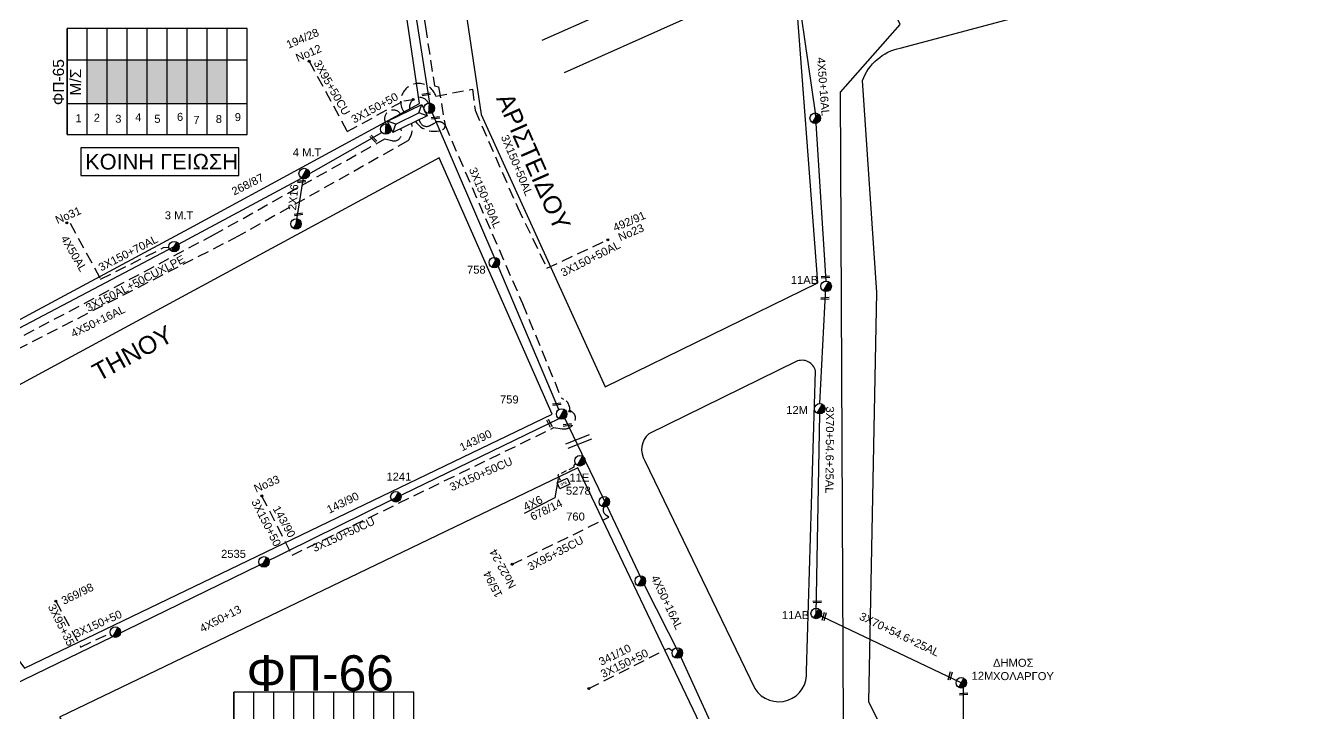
# Model space of a CAD drawing. Header units: millimetres. Extents: x 839 to 3144, y 747 to 1790.
# Drawn here: x 1057.7 to 1348.4, y 958.3 to 1113 of the extents above; entities that cross this region are included whole.
import ezdxf
from ezdxf.enums import TextEntityAlignment as Align

# ---------------------------------------------------------------- set-up
doc = ezdxf.new("R2010")
doc.units = ezdxf.units.MM
doc.linetypes.add('DASHED', pattern=[19.05, 12.7, -6.35])
for name, color, linetype in [('Pillar OTE', 7, 'Continuous'), ('Ασφαλειοκιβώτια Χ.Τ 9 αναχωρήσεων', 7, 'Continuous'), ('Γέφυρες Εναερίου Δικτύου', 7, 'DASHED'), ('Γυμνά εναέρια ΧΤ και ΦΟΠ (3Φ)   4x50+16AL', 7, 'Continuous'), ('Επιγραφές - Σχήματα', 7, 'Continuous'), ('Καλώδια ΧΤ   3x150+50AL', 7, 'DASHED'), ('Καλώδια ΧΤ   3x150+50ALXLPE', 7, 'DASHED'), ('Καλώδια ΧΤ   3x150+50CU', 7, 'DASHED'), ('Καλώδια ΧΤ   3x150+70AL', 7, 'DASHED'), ('Καλώδια ΧΤ   3x150AL+50CU', 7, 'DASHED'), ('Καλώδια ΧΤ   3x95+35CU', 7, 'DASHED'), ('Καλώδια ΧΤ   3x95+50CU', 7, 'DASHED'), ('Καλώδια ΧΤ   4x16AL', 7, 'DASHED'), ('Καλώδια ΧΤ   4x50+13-5', 7, 'Continuous'), ('Καλώδια ΧΤ   4x50AL', 7, 'DASHED'), ('Μηχανική τομή', 7, 'Continuous'), ('Στύλος ΦΜ', 7, 'Continuous'), ('Στύλος ΦΜ @ 1', 7, 'Continuous'), ('Συνδέσεις', 7, 'Continuous'), ('Συνεστραμμένα ΧΤ   3x70+54.6+25AL', 7, 'SYN_LINE'), ('Τομή', 7, 'Continuous'), ('Υποσταθμός εναέριος 2 στύλων', 7, 'Continuous'), ('Υποσταθμός πόλεως', 7, 'Continuous'), ('Υπόβαθρο ΔΕΗ', 7, 'Continuous'), ('Υπόγεια καλώδια Παροχών ΧΤ   4x6', 7, 'DASHED')]:
    doc.layers.add(name, color=color, linetype=linetype)
doc.styles.get("Standard").update_dxf_attribs({"font": 'ARIAL.TTF'})
doc.linetypes.add('SYN_LINE', pattern='A,0.5,-0.0001,["/\\/\\/\\/",Standard,S=0.1,R=0,X=0,Y=-0.05],-0.25', length=0.7501)
doc.dimstyles.new('ISO-25', dxfattribs={"dimtxt": 2.5, "dimasz": 2.5, "dimexe": 1.25, "dimexo": 0.625, "dimtad": 1, "dimtxsty": 'Standard', "dimcen": 2.5, "dimadec": 0, "dimazin": 0, "dimtfac": 1, "dimtmove": 0, "dimatfit": 3, "dimfxl": 1, "dimarcsym": 0})

# ---------------------------------------------------------------- blocks, each defined once
blk = doc.blocks.new('ΑΣΦΑΛΕΙΟΚΙΒΩΤΙΟ ΥΠΟΣΤΑΘΜΟΥ 9 ΑΝΑΧΩΡΗΣΕΩΝ')
at = {"layer": 'Ασφαλειοκιβώτια Χ.Τ 9 αναχωρήσεων', "ltscale": 40}
for p, q in [((-23.8, 40.36), (24.02, 40.36)), ((-9.72, 40.36), (-9.72, -40.64)), ((9.94, 40.36), (9.94, -40.64)), ((-23.8, 31.36), (24.02, 31.36)), ((-23.8, 22.36), (24.02, 22.36)), ((-23.8, 13.36), (24.02, 13.36)), ((-23.8, 4.36), (24.02, 4.36)), ((-23.8, -4.64), (24.02, -4.64)), ((-23.8, -13.64), (24.02, -13.64)), ((-23.8, -22.64), (24.02, -22.64)), ((-23.8, -31.64), (24.02, -31.64))]:
    blk.add_line(p, q, dxfattribs=at)
at = {"layer": 'Ασφαλειοκιβώτια Χ.Τ 9 αναχωρήσεων'}
blk.add_lwpolyline([(-23.8, -40.64), (24.02, -40.64), (24.02, 40.36), (-23.8, 40.36)], close=True, dxfattribs=at)
for s, p in [('1', (-18.19, 36.66)), ('2', (-17.99, 28.44)), ('3', (-18.43, 18.79)), ('4', (-17.74, 9.77)), ('5', (-18.47, 1.19)), ('6', (-17.59, -8.98)), ('7', (-18.93, -16.39)), ('8', (-18.55, -26.45)), ('9', (-17.69, -35))]:
    blk.add_text(s, height=3.6, rotation=270, dxfattribs=at).set_placement(p)
at = {"layer": 'Ασφαλειοκιβώτια Χ.Τ 9 αναχωρήσεων', "ltscale": 40}
for tag, height, p in [('ΟΝΟΜΑ', 5, (-0.16, 44.31)), ('ΚΕΙΜΕΝΟ 1', 2, (17.06, 35.59)), ('ΚΕΙΜΕΝΟ 2', 2, (17.06, 26.88)), ('ΚΕΙΜΕΝΟ 3', 2, (17.06, 17.69)), ('ΚΕΙΜΕΝΟ 4', 2, (17.06, 8.71)), ('ΚΕΙΜΕΝΟ 5', 2, (17.06, -0.13)), ('ΚΕΙΜΕΝΟ 6', 2, (17.06, -9.05)), ('ΚΕΙΜΕΝΟ 7', 2, (17.06, -18.13)), ('ΚΕΙΜΕΝΟ 8', 2, (17.06, -26.85)), ('ΚΕΙΜΕΝΟ 9', 2, (17.06, -35.99)), ('ΣΧ', 2, (-0.1, -42.64))]:
    blk.add_attdef(tag, text='', height=height, dxfattribs=at).set_placement(p, align=Align.MIDDLE_CENTER)
blk = doc.blocks.new('ΥΠΑΡΧΩΝ ΤΣΙΜΕΝΤΕΝΙΟΣ ΣΤΥΛΟΣ')
at = {"layer": 'Στύλος ΦΜ'}
blk.add_hatch(color=7, dxfattribs=at).paths.add_polyline_path([(-1.29, -2.28, 0.574793), (2.62, 0, 0.268822), (1.3, 2.27)])
at = {"layer": 'Στύλος ΦΜ', "color": 7}
blk.add_line((-1.29, -2.28), (1.3, 2.27), dxfattribs=at)
blk.add_circle((0, 0), 2.62, dxfattribs=at)
at = {"layer": 'Στύλος ΦΜ', "flags": 4}
for tag, p in [('ΤΥΠΟΣ', (-4.91, 3.03)), ('ΑΡΙΘΜΟΣ', (-4.68, 8.05))]:
    blk.add_attdef(tag, p, '', height=4, dxfattribs=at)
blk = doc.blocks.new('ΤΟΜΗ')
at = {"layer": 'Τομή', "ltscale": 40}
for p, q in [((-5.68, 0), (5.68, 0)), ((5.68, -2.33), (-5.68, -2.33))]:
    blk.add_line(p, q, dxfattribs=at)
blk = doc.blocks.new('ΥΠΟΣΤΑΘΜΟΣ ΕΝΑΕΡΙΟΣ ΕΠΙ 2 ΣΤΥΛΩΝ')
at = {"layer": 'Υποσταθμός εναέριος 2 στύλων', "linetype": 'Continuous'}
for points in [[(-11.97, -2.11, 0.574793), (-8.45, -0.07, 0.268822), (-9.64, 1.98)], [(9.68, -2.15, 0.574793), (13.19, -0.1, 0.268822), (12.01, 1.95)]]:
    blk.add_hatch(color=256, dxfattribs=at).paths.add_polyline_path(points)
for p, q in [((-11.97, -2.11), (-9.64, 1.98)), ((9.68, -2.15), (12.01, 1.95))]:
    blk.add_line(p, q, dxfattribs=at)
for centre in [(-10.81, -0.07), (10.84, -0.1)]:
    blk.add_circle(centre, 2.36, dxfattribs=at)
at = {"layer": 'Υποσταθμός πόλεως', "linetype": 'Continuous', "ltscale": 40}
blk.add_lwpolyline([(-8.57, 2.82), (8.57, 2.82), (8.57, -2.82), (-8.57, -2.82)], close=True, dxfattribs=at)
for points in [[(-5.75, 0), (-8.57, 2.82)], [(-8.57, -2.82), (-5.75, 0)], [(-5.75, 0), (5.75, 0)], [(5.75, 0), (8.57, 2.82)], [(8.57, -2.82), (5.75, 0)]]:
    blk.add_lwpolyline(points, dxfattribs=at)
at = {"layer": 'Υποσταθμός εναέριος 2 στύλων', "ltscale": 40, "flags": 1}
for tag, p in [('ΜΕΤΑΣΧΗΜΑΤΙΣΜΟΣ', (14.09, 2.51)), ('ΙΣΧΥΣ', (14.07, -0.28)), ('ΑΡΙΘΜΟΣ', (14.19, -3))]:
    blk.add_attdef(tag, p, '', height=1.8, dxfattribs=at)
blk = doc.blocks.new('_ΣΥΝΔΕΣΗ')
at = {"layer": 'Συνδέσεις', "linetype": 'SYN_LINE', "ltscale": 40}
blk.add_hatch(color=256, dxfattribs=at).paths.add_polyline_path([(0.5, -0.01, 1), (-0.5, -0.01, 1)])
at = {"layer": 'Συνδέσεις'}
blk.add_circle((0, -0.01), 0.5, dxfattribs=at)
blk = doc.blocks.new('ΜΗΧΑΝΙΚΗ ΤΟΜΗ')
at = {"layer": 'Μηχανική τομή', "ltscale": 40}
for p, q in [((-1.89, 0.78), (1.89, 0.78)), ((1.89, 0), (-1.89, 0))]:
    blk.add_line(p, q, dxfattribs=at)
blk = doc.blocks.new('A$C3F94617C')
at = {"layer": 'Μηχανική τομή', "xscale": 0.5, "yscale": 0.5, "zscale": 0.5}
blk.add_blockref('ΜΗΧΑΝΙΚΗ ΤΟΜΗ', (0.95, 0), dxfattribs=at)
blk = doc.blocks.new('PILLAR ΟΤΕ')
at = {"layer": 'Pillar OTE', "ltscale": 40}
blk.add_lwpolyline([(-3.31, 2.02), (3.39, 2.02), (3.39, -1.99), (-3.31, -1.99)], close=True, dxfattribs=at)
at = {"layer": 'Pillar OTE', "insert": (-1.81, 0.71), "char_height": 1.3575, "width": 109.961, "attachment_point": 1}
blk.add_mtext('{\\fArial|b1|i0|c161|p34;OTE}', dxfattribs=at)

msp = doc.modelspace()

# ---------------------------------------------------------------- hatches: boundary and pattern name
at = {"layer": 'Ασφαλειοκιβώτια Χ.Τ 9 αναχωρήσεων', "ltscale": 0.2}
for color, points in [(173, [(1071.55, 1105.37), (1071.55, 1095.54), (1076.05, 1095.54), (1076.05, 1105.37)]), (2, [(1076.05, 1105.37), (1076.05, 1095.54), (1080.55, 1095.54), (1080.55, 1105.37)]), (151, [(1080.55, 1105.37), (1080.55, 1095.54), (1085.05, 1095.54), (1085.05, 1105.37)]), (85, [(1085.05, 1105.37), (1085.05, 1095.54), (1089.55, 1095.54), (1089.55, 1105.37)]), (27, [(1089.55, 1105.37), (1089.55, 1095.54), (1094.05, 1095.54), (1094.05, 1105.37)]), (30, [(1094.05, 1105.37), (1094.05, 1095.54), (1098.55, 1095.54), (1098.55, 1105.37)]), (133, [(1098.55, 1105.37), (1098.55, 1095.54), (1103.05, 1095.54), (1103.05, 1105.37)])]:
    msp.add_hatch(color=color, dxfattribs=at).paths.add_polyline_path(points)

# ---------------------------------------------------------------- linework, layer by layer
at = {"layer": 'Γέφυρες Εναερίου Δικτύου', "color": 85, "linetype": 'Continuous', "lineweight": 30, "ltscale": 0.2}
msp.add_lwpolyline([(1240.38, 747.83), (1256.99, 855.52), (1256.74, 911.68), (1241.63, 956.13), (1240.93, 1098.03), (1254.34, 1113.25), (1209.24, 1207.12), (1279, 1229.07), (1364.43, 1258.51), (1320.1, 1346.57), (1279.82, 1424.1), (1247.52, 1487.49), (1205.71, 1566.9), (1162.53, 1649.92), (1121.62, 1729.43), (1194.67, 1771.2)], dxfattribs=at)
at = {"layer": 'Γυμνά εναέρια ΧΤ και ΦΟΠ (3Φ)   4x50+16AL', "color": 173, "ltscale": 0.2}
msp.add_lwpolyline([(1137.96, 1165.41), (1141.17, 1143.24), (1144.64, 1120.55), (1148.54, 1095.6)], dxfattribs=at)
at = {"layer": 'Γυμνά εναέρια ΧΤ και ΦΟΠ (3Φ)   4x50+16AL', "color": 30, "ltscale": 0.2}
msp.add_lwpolyline([(1345.01, 1141.52), (1302.77, 1129.98), (1274.28, 1122.03), (1255.14, 1117.71), (1231.42, 1131.71), (1230.4, 1132.29), (1229.82, 1131.27), (1235.23, 1093.38), (1237.66, 1055.55)], dxfattribs=at)
at = {"layer": 'Γυμνά εναέρια ΧΤ και ΦΟΠ (3Φ)   4x50+16AL', "color": 2, "ltscale": 0.2}
msp.add_lwpolyline([(1177.6, 1026.64), (1163.98, 1058.93), (1149.14, 1093.47)], dxfattribs=at)
at = {"layer": 'Γυμνά εναέρια ΧΤ και ΦΟΠ (3Φ)   4x50+16AL', "color": 151, "ltscale": 0.2}
msp.add_lwpolyline([(1005.54, 1007.03), (1019.9, 1025.78), (1053.38, 1043.47), (1091.08, 1063.31), (1119.76, 1078.74), (1137.81, 1088.99)], dxfattribs=at)
at = {"layer": 'Γυμνά εναέρια ΧΤ και ΦΟΠ (3Φ)   4x50+16AL', "color": 85, "ltscale": 0.2}
msp.add_lwpolyline([(1042.33, 958.63), (1077.28, 975.56), (1110.35, 991.69), (1140.01, 1006.31), (1177.66, 1024.63)], dxfattribs=at)
at = {"layer": 'Γυμνά εναέρια ΧΤ και ΦΟΠ (3Φ)   4x50+16AL', "color": 27, "ltscale": 0.2}
msp.add_lwpolyline([(1217.13, 944.54), (1205.05, 971.02), (1196.82, 987.29), (1188.51, 1004.94), (1178.96, 1024.71)], dxfattribs=at)
at = {"layer": 'Επιγραφές - Σχήματα', "color": 190}
msp.add_lwpolyline([(1070.13, 1079.34), (1105.64, 1079.34), (1105.64, 1085.52), (1070.13, 1085.52)], close=True, dxfattribs=at)
at = {"layer": 'Καλώδια ΧΤ   3x150+50AL', "color": 133, "ltscale": 0.2}
msp.add_lwpolyline([(1138.93, 1166.41), (1140.13, 1165.98), (1142.33, 1148.99), (1147.61, 1112.79), (1149.63, 1099.46), (1150.56, 1099.26), (1152.01, 1090.62, -0.348372), (1151.46, 1089.63, -0.358748), (1145.41, 1091.46, -10.294205)], format="xyb", dxfattribs=at)
at = {"layer": 'Καλώδια ΧΤ   3x150+50AL', "color": 173, "ltscale": 0.2}
msp.add_lwpolyline([(1142.94, 1093.4, -1.21243), (1149.96, 1097.15), (1158.16, 1098.74), (1158.78, 1094.01), (1168.36, 1072.04), (1174.93, 1058.46), (1188.61, 1064.84)], format="xyb", dxfattribs=at)
at = {"layer": 'Καλώδια ΧΤ   3x150+50AL', "color": 85, "ltscale": 0.2}
msp.add_lwpolyline([(1146.16, 1091.82), (1146.48, 1091.19, 0.391936), (1148.42, 1090.48, 0.040418), (1149.74, 1091.17, -0.418772), (1152.01, 1090.62), (1169.45, 1050.48), (1178.13, 1029.3), (1178.69, 1029.01, -0.31692), (1180.06, 1026.28, 679.53506)], format="xyb", dxfattribs=at)
at = {"layer": 'Καλώδια ΧΤ   3x150+50AL', "ltscale": 0.2}
msp.add_lwpolyline([(1184.35, 963.88), (1202.31, 972.99), (1203.17, 972.36)], dxfattribs=at)
at = {"layer": 'Καλώδια ΧΤ   3x150+50AL', "color": 151, "ltscale": 0.2}
msp.add_arc((1140.37, 1092.08), 1.96, 27.7127, 215.9161, dxfattribs=at)
at = {"layer": 'Καλώδια ΧΤ   3x150+50ALXLPE', "color": 30, "ltscale": 0.2}
msp.add_lwpolyline([(1144.49, 1091.01), (1144.58, 1090.33, -0.210422), (1143.65, 1087.08), (1105.49, 1065.65), (1022.84, 1023.23), (1018.96, 1018.93, -0.611324), (1014.96, 1019.99, 0.016091), (1014.21, 1022.98), (1005.51, 1045.96), (1003.05, 1046.73, -0.587052), (1001.56, 1053.87)], format="xyb", dxfattribs=at)
at = {"layer": 'Καλώδια ΧΤ   3x150+50CU', "color": 85, "ltscale": 0.2}
msp.add_lwpolyline([(1110.77, 1007.25), (1117.6, 993.89), (1176.52, 1022.6), (1178.37, 1022.32, 0.428496), (1181.35, 1024.62, 0.559771), (1179.29, 1026.2, 7.681569)], format="xyb", dxfattribs=at)
at = {"layer": 'Καλώδια ΧΤ   3x150AL+50CU', "color": 27, "ltscale": 0.2}
msp.add_lwpolyline([(1027.85, 1003.74), (1027.13, 1003.82, -0.620692), (1025.94, 1007.07), (1015.73, 1021.61), (1020.36, 1023.76), (1099.94, 1065.94), (1138.49, 1087.57), (1140.05, 1087.15, 0.685992), (1142.02, 1089.83, 8.887752)], format="xyb", dxfattribs=at)
at = {"layer": 'Καλώδια ΧΤ   3x95+35CU', "color": 27, "ltscale": 0.2}
msp.add_lwpolyline([(1167.11, 991.84), (1188.87, 1002.42), (1188.12, 1002.99, -0.36171), (1187.71, 1004.73, -9.439453)], format="xyb", dxfattribs=at)
at = {"layer": 'Καλώδια ΧΤ   3x95+35CU', "color": 85, "ltscale": 0.2}
msp.add_lwpolyline([(1064.51, 983.55), (1070.06, 973.23), (1076.72, 976.32)], dxfattribs=at)
at = {"layer": 'Καλώδια ΧΤ   3x95+50CU', "color": 2, "ltscale": 0.2}
msp.add_lwpolyline([(1121.48, 1105.01), (1130.02, 1089.2), (1142.73, 1096.14), (1144.85, 1096.39)], dxfattribs=at)
msp.add_arc((1146.25, 1094.64), 2.24, 25.0751, 197.7821, dxfattribs=at)
at = {"layer": 'Καλώδια ΧΤ   4x16AL', "color": 151, "linetype": 'Continuous', "ltscale": 0.2}
msp.add_line((1118.52, 1068.42), (1120.34, 1079.76), dxfattribs=at)
at = {"layer": 'Καλώδια ΧΤ   4x50AL', "color": 151, "ltscale": 0.2}
msp.add_lwpolyline([(1067.71, 1068.6), (1074.55, 1055.97), (1088.69, 1063.08), (1089.91, 1063.17)], dxfattribs=at)
at = {"layer": 'Συνεστραμμένα ΧΤ   3x70+54.6+25AL', "color": 30, "ltscale": 20}
for points in [[(1237.58, 1054.14), (1236.21, 1028.01)], [(1268.72, 936.68), (1268.72, 936.68), (1268.63, 964.12), (1268.12, 965.18), (1235.49, 980.7), (1236.33, 1025.66)]]:
    msp.add_lwpolyline(points, dxfattribs=at)
at = {"layer": 'Υπόβαθρο ΔΕΗ'}
for points in [[(1173.89, 1109.75), (1228.1, 1133.86), (1223.97, 1155.7), (1203.03, 1197.66), (1148.71, 1169.62), (1160.17, 1093.07), (1188.04, 1031.75)], [(1188.04, 1031.75), (1235.89, 1055.13), (1230.51, 1125.55), (1178.78, 1102.42)], [(1176.73, 1006.81), (1169.82, 1003.23)]]:
    msp.add_lwpolyline(points, dxfattribs=at)
for points in [[(1015.42, 1024.95), (1095.45, 1067.9), (1146.3, 1095.54), (1136.27, 1163.2), (1034.22, 1110.39), (991.21, 1088)], [(1057.42, 968.47), (1176.09, 1025.62), (1150.66, 1083.27), (1059.58, 1034.03), (1023.51, 1014.47)], [(1099.31, 903.03), (1210.14, 954.29), (1181.9, 1013.55), (1065.33, 957.43)]]:
    msp.add_lwpolyline(points, close=True, dxfattribs=at)
msp.add_lwpolyline([(1321.38, 938.09), (1259.19, 936.87), (1247.31, 960.92), (1249.16, 1053), (1245.89, 1100.68, -0.260358), (1254.41, 1107.97), (1352.84, 1134.3), (1419.99, 1153.22), (1437.37, 1150.83)], format="xyb", dxfattribs=at)
msp.add_lwpolyline([(1221.72, 963.86, 0.790442), (1233.33, 967.82), (1235.34, 1035.32, 0.476551), (1230.99, 1037.45), (1197.87, 1021.22, 0.365053), (1196.94, 1015.11)], format="xyb", close=True, dxfattribs=at)
at = {"layer": 'Υπόγεια καλώδια Παροχών ΧΤ   4x6', "color": 27, "linetype": 'DASHED', "ltscale": 0.1}
msp.add_lwpolyline([(1181.41, 1014.42, 0.478361), (1180.99, 1013.67), (1177.39, 1011.94), (1178.03, 1010.6)], format="xyb", dxfattribs=at)

# ---------------------------------------------------------------- block references
at = {"layer": 'Pillar OTE', "xscale": 0.3750000000000001, "yscale": 0.3750000000000001, "zscale": 0.3750000000000001, "rotation": 24.6268147671387}
msp.add_blockref('PILLAR ΟΤΕ', (1178.65, 1009.99), dxfattribs=at)
at = {"layer": 'Ασφαλειοκιβώτια Χ.Τ 9 αναχωρήσεων', "xscale": 0.5, "yscale": 0.5, "zscale": 0.5, "rotation": 90}
msp.add_blockref('ΑΣΦΑΛΕΙΟΚΙΒΩΤΙΟ ΥΠΟΣΤΑΘΜΟΥ 9 ΑΝΑΧΩΡΗΣΕΩΝ', (1087.23, 1100.4), dxfattribs=at).add_auto_attribs({'ΟΝΟΜΑ': 'ΦΠ-65'})
msp.add_blockref('ΑΣΦΑΛΕΙΟΚΙΒΩΤΙΟ ΥΠΟΣΤΑΘΜΟΥ 9 ΑΝΑΧΩΡΗΣΕΩΝ', (1124.66, 951.09), dxfattribs=at)
at = {"layer": 'Επιγραφές - Σχήματα', "ltscale": 0.2}
for p, rotation in [((1146.84, 1097.26), 8.085531813903645), ((1148.94, 1091.95), 8.085531813903645), ((1135.1, 1088.11), 314.1261913722283), ((1118.83, 1077.64), 8.085531813903645), ((1118.14, 1070.25), 8.085531813903645), ((1236.63, 1056.22), 3.367130476882278), ((1236.52, 1051.41), 3.367130476882278), ((1176.24, 1027.54), 8.085531813903645), ((1174.88, 1024.3), 297.8415917490192), ((1178.6, 1022.87), 8.085531813903645), ((1234.78, 983.15), 3.367130476882278), ((1237.2, 979.13), 73.2221033919371), ((1265.52, 965.76), 73.2221033919371), ((1267.72, 962.4), 3.367130476882284)]:
    msp.add_blockref('A$C3F94617C', p, dxfattribs=dict(at, rotation=rotation))
at = {"layer": 'Στύλος ΦΜ @ 1', "ltscale": 40, "xscale": 0.4499999999998181, "yscale": 0.4499999999998181, "zscale": 0.4499999999998181}
for p in [(1235.26, 1092.2), (1118.51, 1068.42), (1195.94, 988.08), (1077.87, 976.58), (1204.25, 971.88)]:
    msp.add_blockref('ΥΠΑΡΧΩΝ ΤΣΙΜΕΝΤΕΝΙΟΣ ΣΤΥΛΟΣ', p, dxfattribs=at)
at = {"layer": 'Στύλος ΦΜ @ 1', "ltscale": 40}
ref = msp.add_blockref('ΥΠΑΡΧΩΝ ΤΣΙΜΕΝΤΕΝΙΟΣ ΣΤΥΛΟΣ', (1120.34, 1079.76), dxfattribs=dict(at, xscale=0.4499999999998181, yscale=0.4499999999998181, zscale=0.4499999999998181))
ref.add_attrib('ΤΥΠΟΣ', '4 M.T', (1117.78, 1083.62), dxfattribs={"layer": 'Στύλος ΦΜ', "height": 1.8, "flags": 4})
ref = msp.add_blockref('ΥΠΑΡΧΩΝ ΤΣΙΜΕΝΤΕΝΙΟΣ ΣΤΥΛΟΣ', (1091.08, 1063.31), dxfattribs=dict(at, xscale=0.4499999999998181, yscale=0.4499999999998181, zscale=0.4499999999998181))
ref.add_attrib('ΤΥΠΟΣ', '3 M.T', (1088.99, 1069.45), dxfattribs={"layer": 'Στύλος ΦΜ', "height": 1.8, "flags": 4})
ref = msp.add_blockref('ΥΠΑΡΧΩΝ ΤΣΙΜΕΝΤΕΝΙΟΣ ΣΤΥΛΟΣ', (1163.11, 1059.72), dxfattribs=dict(at, xscale=0.4499999999998181, yscale=0.4499999999998181, zscale=0.4499999999998181))
ref.add_attrib('ΑΡΙΘΜΟΣ', '758', (1156.96, 1057.23), dxfattribs={"layer": 'Στύλος ΦΜ', "height": 1.8, "flags": 4})
ref = msp.add_blockref('ΥΠΑΡΧΩΝ ΤΣΙΜΕΝΤΕΝΙΟΣ ΣΤΥΛΟΣ', (1237.72, 1054.38), dxfattribs=dict(at, xscale=0.4499999999998181, yscale=0.4499999999998181, zscale=0.4499999999998181))
ref.add_attrib('ΤΥΠΟΣ', '11AB', (1229.77, 1054.92), dxfattribs={"layer": 'Στύλος ΦΜ', "height": 1.8, "flags": 4})
ref = msp.add_blockref('ΥΠΑΡΧΩΝ ΤΣΙΜΕΝΤΕΝΙΟΣ ΣΤΥΛΟΣ', (1178.24, 1025.65), dxfattribs=dict(at, xscale=0.4499999999998181, yscale=0.4499999999998181, zscale=0.4499999999998181))
ref.add_attrib('ΤΥΠΟΣ', '759', (1164.37, 1028.02), dxfattribs={"layer": 'Στύλος ΦΜ', "height": 1.8, "flags": 4})
ref = msp.add_blockref('ΥΠΑΡΧΩΝ ΤΣΙΜΕΝΤΕΝΙΟΣ ΣΤΥΛΟΣ', (1236.3, 1026.84), dxfattribs=dict(at, xscale=0.4499999999998181, yscale=0.4499999999998181, zscale=0.4499999999998181))
ref.add_attrib('ΤΥΠΟΣ', '12M', (1228.75, 1025.65), dxfattribs={"layer": 'Στύλος ΦΜ', "height": 1.8, "flags": 4})
ref = msp.add_blockref('ΥΠΑΡΧΩΝ ΤΣΙΜΕΝΤΕΝΙΟΣ ΣΤΥΛΟΣ', (1182.35, 1015.13), dxfattribs=dict(at, xscale=0.4499999999998181, yscale=0.4499999999998181, zscale=0.4499999999998181))
ref.add_attrib('ΤΥΠΟΣ', '5278', (1179.2, 1007.5), dxfattribs={"layer": 'Στύλος ΦΜ', "height": 1.8, "flags": 4})
ref.add_attrib('ΑΡΙΘΜΟΣ', '11Ε', (1179.99, 1010.46), dxfattribs={"layer": 'Στύλος ΦΜ', "height": 1.8, "flags": 4})
ref = msp.add_blockref('ΥΠΑΡΧΩΝ ΤΣΙΜΕΝΤΕΝΙΟΣ ΣΤΥΛΟΣ', (1140.95, 1007.02), dxfattribs=dict(at, xscale=0.4499999999998181, yscale=0.4499999999998181, zscale=0.4499999999998181))
ref.add_attrib('ΑΡΙΘΜΟΣ', '1241', (1138.84, 1010.65), dxfattribs={"layer": 'Στύλος ΦΜ', "height": 1.8, "flags": 4})
ref = msp.add_blockref('ΥΠΑΡΧΩΝ ΤΣΙΜΕΝΤΕΝΙΟΣ ΣΤΥΛΟΣ', (1187.83, 1005.9), dxfattribs=dict(at, xscale=0.4499999999998181, yscale=0.4499999999998181, zscale=0.4499999999998181))
ref.add_attrib('ΤΥΠΟΣ', '760', (1179.26, 1001.68), dxfattribs={"layer": 'Στύλος ΦΜ', "height": 1.8, "flags": 4})
ref = msp.add_blockref('ΥΠΑΡΧΩΝ ΤΣΙΜΕΝΤΕΝΙΟΣ ΣΤΥΛΟΣ', (1111.31, 992.38), dxfattribs=dict(at, xscale=0.4499999999998181, yscale=0.4499999999998181, zscale=0.4499999999998181))
ref.add_attrib('ΤΥΠΟΣ', '2535', (1101.65, 993.29), dxfattribs={"layer": 'Στύλος ΦΜ', "height": 1.8, "flags": 4})
ref = msp.add_blockref('ΥΠΑΡΧΩΝ ΤΣΙΜΕΝΤΕΝΙΟΣ ΣΤΥΛΟΣ', (1235.49, 980.77), dxfattribs=dict(at, xscale=0.4499999999998181, yscale=0.4499999999998181, zscale=0.4499999999998181))
ref.add_attrib('ΤΥΠΟΣ', '11AB', (1227.77, 979.5), dxfattribs={"layer": 'Στύλος ΦΜ', "height": 1.8, "flags": 4})
ref = msp.add_blockref('ΥΠΑΡΧΩΝ ΤΣΙΜΕΝΤΕΝΙΟΣ ΣΤΥΛΟΣ', (1268.12, 965.18), dxfattribs=dict(at, xscale=0.4499999999998181, yscale=0.4499999999998181, zscale=0.4499999999998181))
ref.add_attrib('ΤΥΠΟΣ', '12M', (1270.44, 965.86), dxfattribs={"layer": 'Στύλος ΦΜ', "height": 1.8, "flags": 4})
at = {"layer": 'Συνδέσεις', "xscale": 0.4500000000000455, "yscale": 0.4500000000000455, "zscale": 0.4500000000000455}
for p in [(1121.48, 1105.01), (1144.85, 1096.4), (1066.97, 1068.64), (1188.62, 1064.84), (1180.06, 1026.29), (1110.8, 1007.21), (1167.11, 991.84), (1064.51, 983.55), (1184.35, 963.88)]:
    msp.add_blockref('_ΣΥΝΔΕΣΗ', p, dxfattribs=at)
at = {"layer": 'Τομή', "xscale": 0.5000000000000109, "yscale": 0.5000000000000109, "zscale": 0.5000000000000109, "rotation": 21.57665803444203}
msp.add_blockref('ΤΟΜΗ', (1181.85, 1020.02), dxfattribs=at)
at = {"layer": 'Υποσταθμός εναέριος 2 στύλων', "xscale": 0.5000000000000037, "yscale": 0.5000000000000037, "zscale": 0.5000000000000037, "rotation": 25.67437687739987}
msp.add_blockref('ΥΠΟΣΤΑΘΜΟΣ ΕΝΑΕΡΙΟΣ ΕΠΙ 2 ΣΤΥΛΩΝ', (1143.55, 1092.13), dxfattribs=at)

# ---------------------------------------------------------------- texts
at = {"layer": 'Γυμνά εναέρια ΧΤ και ΦΟΠ (3Φ)   4x50+16AL', "linetype": 'SYN_LINE', "ltscale": 20}
for rotation, p in [(274.7682, (1237.09, 1099.31)), (25.9819, (1073.96, 1046.51)), (295.4574, (1201.94, 983.27))]:
    msp.add_text('4X50+16AL', height=1.8, rotation=rotation, dxfattribs=at).set_placement(p, align=Align.MIDDLE)
at = {"layer": 'Επιγραφές - Σχήματα', "ltscale": 0.2, "attachment_point": 1}
for s, insert, char_height, width, rotation in [('194/28', (1116.08, 1109.46), 1.8, 20.6794, 23.2675), ('Νο12', (1118.2, 1106.51), 1.8, 20.6794, 23.2675), ('Μ/Σ', (1067.68, 1097.3), 2.5, 4.449, 90), ('ΑΡΙΣΤΕΙΔΟΥ', (1167.1, 1098.3), 4, 54.9499, 293.8284), ('268/87', (1103.78, 1076.4), 1.8, 20.6794, 26.5377), ('Νο31', (1064.14, 1070.02), 1.8, 20.6794, 23.2675), ('492/91', (1189.55, 1068.31), 1.8, 20.6794, 23.2675), ('Νο23', (1190.72, 1066.16), 1.8, 20.6794, 23.2675), ('ΤΗΝΟΥ', (1072.19, 1036.41), 4, 19.6719, 28.6129), ('143/90', (1155.05, 1018.83), 1.8, 20.6794, 26.0949), ('Νο33', (1108.8, 1009.59), 1.8, 20.6794, 23.2675), ('143/90', (1125.17, 1004.81), 1.8, 20.6794, 26.0949), ('4Χ6', (1169.36, 1005.43), 1.8, 20.6794, 26.0949), ('678/14', (1170.94, 1003.21), 1.8, 20.6794, 26.0949), ('143/90', (1114.77, 1005.24), 1.8, 20.6794, 298.8952), ('Νο22-24', (1166.48, 986.12), 1.8, 20.6794, 118.114), ('15/94', (1163.41, 984.14), 1.8, 20.6794, 117.3411), ('369/98', (1065.49, 984.32), 1.8, 20.6794, 26.0949), ('341/10', (1186.36, 970.6), 1.8, 20.6794, 26.0949)]:
    msp.add_mtext(s, dxfattribs=dict(at, insert=insert, char_height=char_height, width=width, rotation=rotation))
at = {"layer": 'Επιγραφές - Σχήματα', "color": 190, "insert": (1071.09, 1084.17), "char_height": 3.5, "width": 35.1311, "attachment_point": 1}
msp.add_mtext('KOINH ΓΕΙΩΣΗ', dxfattribs=at)
at = {"layer": 'Επιγραφές - Σχήματα', "ltscale": 0.2, "insert": (1107.37, 971.37), "char_height": 8, "width": 39.9345, "attachment_point": 1}
msp.add_mtext('ΦΠ-66', dxfattribs=at)
at = {"layer": 'Επιγραφές - Σχήματα', "color": 1, "linetype": 'Continuous', "ltscale": 0.2, "insert": (1275.26, 970.58), "char_height": 1.8, "width": 15.3706, "attachment_point": 1}
msp.add_mtext('ΔΗΜΟΣ ΧΟΛΑΡΓΟΥ', dxfattribs=at)
at = {"layer": 'Καλώδια ΧΤ   3x150+50AL', "linetype": 'SYN_LINE', "ltscale": 20}
for s, rotation, p in [('3X150+50', 28.3611, (1136.18, 1094.52)), ('3X150+50AL', 292.6392, (1168.18, 1081.61)), ('3X150+50AL', 293.126, (1161.03, 1074.31)), ('3X150+50AL', 26.7944, (1184.73, 1060.61)), ('3X150+50', 296.9742, (1111.82, 1001.19)), ('3X150+50', 24.1104, (1073.93, 978.44)), ('3X150+50', 25.9373, (1192.35, 969.55))]:
    msp.add_text(s, height=1.8, rotation=rotation, dxfattribs=at).set_placement(p, align=Align.MIDDLE)
at = {"layer": 'Καλώδια ΧΤ   3x150+50CU', "linetype": 'SYN_LINE', "ltscale": 20}
for rotation, p in [(23.7437, (1160.11, 1012.14)), (24.7287, (1129.16, 998.54))]:
    msp.add_text('3X150+50CU', height=1.8, rotation=rotation, dxfattribs=at).set_placement(p, align=Align.MIDDLE)
at = {"layer": 'Καλώδια ΧΤ   3x150+70AL', "linetype": 'SYN_LINE', "ltscale": 20}
msp.add_text('3X150+70AL', height=1.8, rotation=27.3276, dxfattribs=at).set_placement((1080.74, 1061.87), align=Align.MIDDLE)
at = {"layer": 'Καλώδια ΧΤ   3x150AL+50CU', "linetype": 'SYN_LINE', "ltscale": 20}
msp.add_text('3X150AL+50CUXLPE', height=1.8, rotation=27.3276, dxfattribs=at).set_placement((1082.35, 1055.05), align=Align.MIDDLE)
at = {"layer": 'Καλώδια ΧΤ   3x95+35CU', "linetype": 'SYN_LINE', "ltscale": 20}
for s, rotation, p in [('3X95+35CU', 27.5843, (1176.85, 994.31)), ('3X95+35', 296.6027, (1065.72, 978.18))]:
    msp.add_text(s, height=1.8, rotation=rotation, dxfattribs=at).set_placement(p, align=Align.MIDDLE)
at = {"layer": 'Καλώδια ΧΤ   3x95+50CU', "linetype": 'SYN_LINE', "ltscale": 20}
msp.add_text('3X95+50CU', height=1.8, rotation=299.5349, dxfattribs=at).set_placement((1126.57, 1099.09), align=Align.MIDDLE)
at = {"layer": 'Καλώδια ΧΤ   4x16AL', "ltscale": 0.2, "insert": (1116.7, 1071.59), "char_height": 1.8, "width": 20.6794, "attachment_point": 1, "rotation": 84.4382}
msp.add_mtext('2Χ16', dxfattribs=at)
at = {"layer": 'Καλώδια ΧΤ   4x50+13-5', "linetype": 'SYN_LINE', "ltscale": 20}
msp.add_text('4X50+13', height=1.8, rotation=27.5987, dxfattribs=at).set_placement((1101.5, 979.58), align=Align.MIDDLE)
at = {"layer": 'Καλώδια ΧΤ   4x50AL', "linetype": 'SYN_LINE', "ltscale": 20}
msp.add_text('4X50AL', height=1.8, rotation=300.2802, dxfattribs=at).set_placement((1068.56, 1061.75), align=Align.MIDDLE)
at = {"layer": 'Συνεστραμμένα ΧΤ   3x70+54.6+25AL', "linetype": 'SYN_LINE', "ltscale": 20}
for rotation, p in [(269.5688, (1238.54, 1017.56)), (334.3113, (1254.21, 976.08))]:
    msp.add_text('3X70+54.6+25AL', height=1.8, rotation=rotation, dxfattribs=at).set_placement(p, align=Align.MIDDLE)

# ---------------------------------------------------------------- leaders
at = {"layer": 'Επιγραφές - Σχήματα', "ltscale": 40}
msp.add_leader([(1177.46, 1011.15), (1176.73, 1006.81)], dimstyle='ISO-25', override={"dimasz": 1, "dimtad": 0}, dxfattribs=at)

doc.saveas('drawing.dxf')
